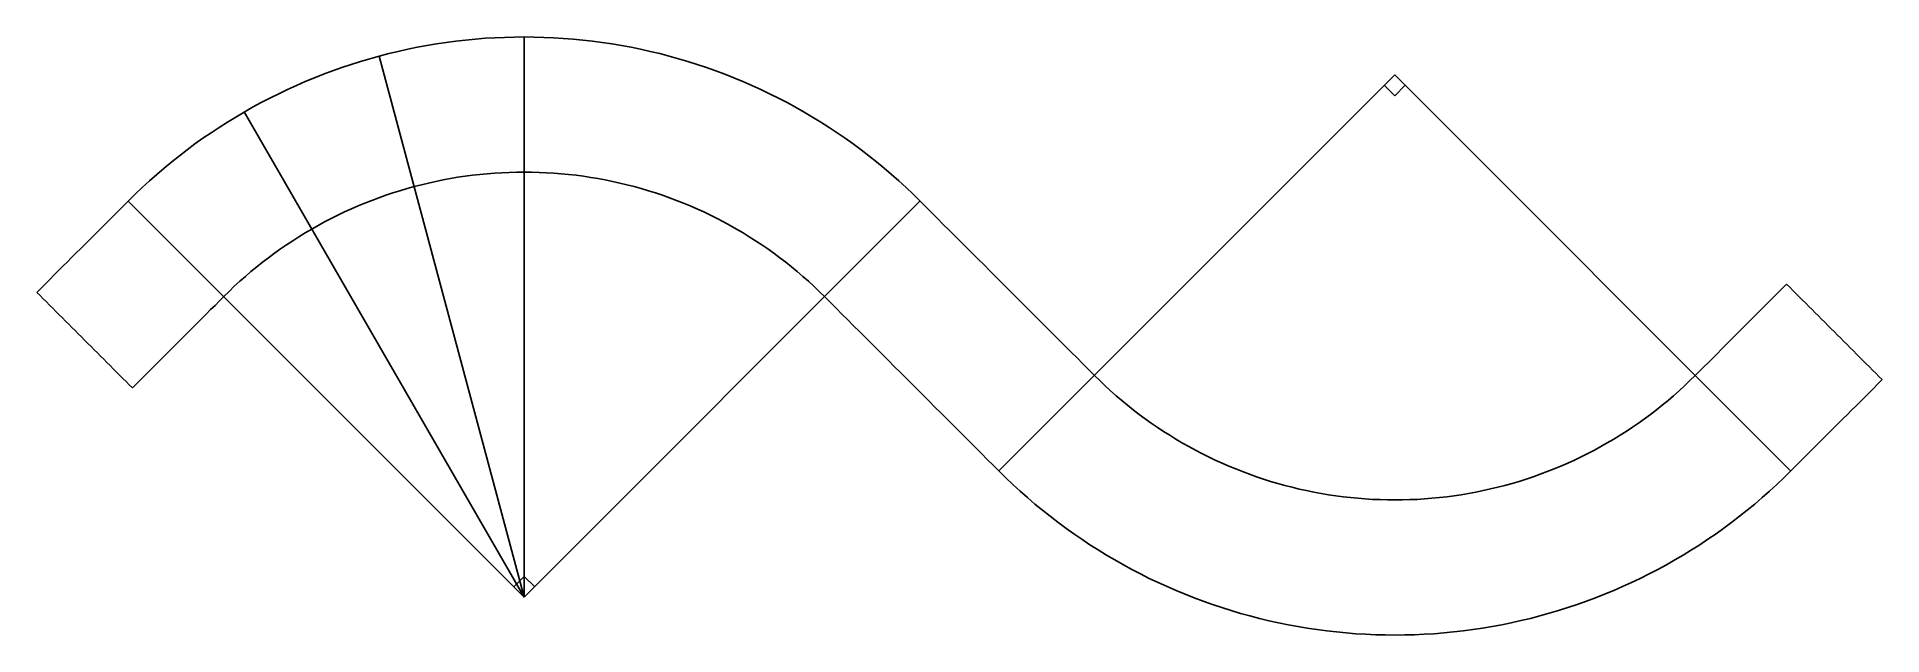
# Model space of a CAD drawing. Extents: x -27 to 597, y 288 to 490.
import ezdxf

# ---------------------------------------------------------------- set-up
doc = ezdxf.new("R2010")
doc.units = 0
doc.layers.get('0').update_dxf_attribs({"linetype": 'CONTINUOUS'})
doc.layers.add('dims', color=7, linetype='CONTINUOUS')

msp = doc.modelspace()

# ---------------------------------------------------------------- linework, layer by layer
at = {"color": 0, "linetype": 'CONTINUOUS'}
for p, q in [((95.5, 485.4), (98.725, 486.125)), ((98.725, 486.125), (101.95, 486.775)), ((101.95, 486.775), (105.2, 487.375)), ((105.2, 487.375), (108.45, 487.925)), ((108.45, 487.925), (111.725, 488.4)), ((111.725, 488.4), (115, 488.85)), ((115, 488.85), (118.275, 489.225)), ((118.275, 489.225), (121.575, 489.525)), ((121.575, 489.525), (124.85, 489.8)), ((124.85, 489.8), (128.15, 490)), ((128.15, 490), (131.45, 490.125)), ((131.45, 490.125), (134.75, 490.225)), ((134.75, 490.225), (138.05, 490.25)), ((138.05, 490.25), (141.35, 490.225)), ((141.35, 490.225), (144.65, 490.125)), ((144.65, 490.125), (147.95, 490)), ((147.95, 490), (151.25, 489.775)), ((151.25, 489.775), (154.55, 489.525)), ((154.55, 489.525), (157.825, 489.2)), ((157.825, 489.2), (161.1, 488.825)), ((161.1, 488.825), (164.375, 488.4)), ((164.375, 488.4), (167.65, 487.925)), ((167.65, 487.925), (170.9, 487.375)), ((170.9, 487.375), (174.125, 486.775)), ((174.125, 486.775), (177.375, 486.125)), ((177.375, 486.125), (180.6, 485.4)), ((73.35, 478.85), (76.45, 479.95)), ((76.45, 479.95), (79.575, 481)), ((79.575, 481), (82.725, 481.975)), ((82.725, 481.975), (85.9, 482.925)), ((85.9, 482.925), (89.1, 483.8)), ((89.1, 483.8), (92.275, 484.625)), ((92.275, 484.625), (95.5, 485.4)), ((180.6, 485.4), (183.8, 484.625)), ((183.8, 484.625), (187, 483.8)), ((187, 483.8), (190.175, 482.925)), ((190.175, 482.925), (193.35, 481.975)), ((193.35, 481.975), (196.475, 480.975)), ((196.475, 480.975), (199.625, 479.95)), ((199.625, 479.95), (202.725, 478.85)), ((58.1, 472.525), (61.1, 473.9)), ((61.1, 473.9), (64.125, 475.225)), ((64.125, 475.225), (67.175, 476.475)), ((67.175, 476.475), (70.25, 477.7)), ((70.25, 477.7), (73.35, 478.85)), ((202.725, 478.85), (205.825, 477.675)), ((205.825, 477.675), (208.875, 476.475)), ((208.875, 476.475), (211.925, 475.2)), ((211.925, 475.2), (214.975, 473.9)), ((214.975, 473.9), (217.975, 472.525)), ((46.325, 466.525), (49.225, 468.1)), ((49.225, 468.1), (52.175, 469.625)), ((52.175, 469.625), (55.125, 471.1)), ((55.125, 471.1), (58.1, 472.525)), ((217.975, 472.525), (220.95, 471.1)), ((220.95, 471.1), (223.9, 469.625)), ((223.9, 469.625), (226.825, 468.1)), ((226.825, 468.1), (229.725, 466.525)), ((35.025, 459.725), (37.8, 461.5)), ((37.8, 461.5), (40.625, 463.225)), ((40.625, 463.225), (43.475, 464.9)), ((43.475, 464.9), (46.325, 466.525)), ((229.725, 466.525), (232.6, 464.9)), ((232.6, 464.9), (235.45, 463.225)), ((235.45, 463.225), (238.25, 461.5)), ((238.25, 461.5), (241.05, 459.725)), ((26.85, 454.125), (29.55, 456.05)), ((29.55, 456.05), (32.275, 457.9)), ((32.275, 457.9), (35.025, 459.725)), ((241.05, 459.725), (243.8, 457.9)), ((243.8, 457.9), (246.5, 456.05)), ((246.5, 456.05), (249.2, 454.125)), ((19, 448.1), (21.6, 450.15)), ((21.6, 450.15), (24.2, 452.175)), ((24.2, 452.175), (26.85, 454.125)), ((249.2, 454.125), (251.85, 452.175)), ((251.85, 452.175), (254.45, 450.15)), ((254.45, 450.15), (257.05, 448.1)), ((11.475, 441.675), (13.95, 443.85)), ((13.95, 443.85), (16.45, 446)), ((16.45, 446), (19, 448.1)), ((113.125, 442.45), (115.575, 442.875)), ((115.575, 442.875), (118.075, 443.225)), ((118.075, 443.225), (120.55, 443.55)), ((120.55, 443.55), (123.05, 443.85)), ((123.05, 443.85), (125.55, 444.075)), ((125.55, 444.075), (128.025, 444.275)), ((128.025, 444.275), (130.525, 444.425)), ((130.525, 444.425), (133.025, 444.55)), ((133.025, 444.55), (135.525, 444.6)), ((135.525, 444.6), (138.05, 444.625)), ((138.05, 444.625), (140.55, 444.6)), ((140.55, 444.6), (143.05, 444.55)), ((143.05, 444.55), (145.55, 444.425)), ((145.55, 444.425), (148.05, 444.275)), ((148.05, 444.275), (150.55, 444.075)), ((150.55, 444.075), (153.05, 443.85)), ((153.05, 443.85), (155.55, 443.55)), ((155.55, 443.55), (158.025, 443.225)), ((158.025, 443.225), (160.5, 442.85)), ((160.5, 442.85), (162.95, 442.45)), ((257.05, 448.1), (259.6, 446)), ((259.6, 446), (262.1, 443.85)), ((262.1, 443.85), (264.575, 441.675)), ((4.3, 434.85), (6.65, 437.175)), ((6.65, 437.175), (9.05, 439.45)), ((9.05, 439.45), (11.475, 441.675)), ((88.95, 435.975), (91.3, 436.8)), ((91.3, 436.8), (93.675, 437.6)), ((93.675, 437.6), (96.075, 438.35)), ((96.075, 438.35), (98.475, 439.075)), ((98.475, 439.075), (100.9, 439.75)), ((100.9, 439.75), (103.325, 440.375)), ((103.325, 440.375), (105.75, 440.95)), ((105.75, 440.95), (108.2, 441.5)), ((108.2, 441.5), (110.65, 442)), ((110.65, 442), (113.125, 442.45)), ((162.95, 442.45), (165.425, 441.975)), ((165.425, 441.975), (167.875, 441.475)), ((167.875, 441.475), (170.325, 440.95)), ((170.325, 440.95), (172.75, 440.35)), ((172.75, 440.35), (175.175, 439.725)), ((175.175, 439.725), (177.6, 439.075)), ((177.6, 439.075), (180, 438.35)), ((180, 438.35), (182.375, 437.6)), ((182.375, 437.6), (184.75, 436.8)), ((184.75, 436.8), (187.125, 435.975)), ((264.575, 441.675), (267, 439.45)), ((267, 439.45), (269.4, 437.175)), ((269.4, 437.175), (271.75, 434.85)), ((-1.5752, 428.975), (-0.1001, 430.45)), ((-0.1001, 430.45), (1.35, 431.925)), ((1.35, 431.925), (2.825, 433.4)), ((2.825, 433.4), (4.3, 434.85)), ((72.875, 428.975), (75.125, 430.1)), ((75.125, 430.1), (77.375, 431.175)), ((77.375, 431.175), (79.675, 432.225)), ((79.675, 432.225), (81.975, 433.225)), ((81.975, 433.225), (84.275, 434.175)), ((84.275, 434.175), (86.6, 435.1)), ((86.6, 435.1), (88.95, 435.975)), ((187.125, 435.975), (189.45, 435.1)), ((189.45, 435.1), (191.8, 434.175)), ((191.8, 434.175), (194.1, 433.225)), ((194.1, 433.225), (196.4, 432.225)), ((196.4, 432.225), (198.675, 431.175)), ((198.675, 431.175), (200.95, 430.1)), ((200.95, 430.1), (203.175, 428.975)), ((271.75, 434.85), (273.725, 432.9)), ((273.725, 432.9), (275.675, 430.925)), ((275.675, 430.925), (277.65, 428.975)), ((-7.4502, 423.1), (-5.9751, 424.575)), ((-5.9751, 424.575), (-4.5, 426.05)), ((-4.5, 426.05), (-3.05, 427.525)), ((-3.05, 427.525), (-1.5752, 428.975)), ((61.975, 422.825), (64.125, 424.125)), ((64.125, 424.125), (66.275, 425.4)), ((66.275, 425.4), (68.45, 426.625)), ((68.45, 426.625), (70.65, 427.825)), ((70.65, 427.825), (72.875, 428.975)), ((203.175, 428.975), (205.4, 427.825)), ((205.4, 427.825), (207.6, 426.625)), ((207.6, 426.625), (209.775, 425.4)), ((209.775, 425.4), (211.95, 424.125)), ((211.95, 424.125), (214.075, 422.825)), ((277.65, 428.975), (279.6, 427)), ((279.6, 427), (281.575, 425.05)), ((281.575, 425.05), (283.525, 423.075)), ((-13.3252, 417.25), (-11.8501, 418.7)), ((-11.8501, 418.7), (-10.375, 420.175)), ((-10.375, 420.175), (-8.925, 421.65)), ((-8.925, 421.65), (-7.4502, 423.1)), ((53.675, 417.225), (55.725, 418.675)), ((55.725, 418.675), (57.775, 420.1)), ((57.775, 420.1), (59.875, 421.475)), ((59.875, 421.475), (61.975, 422.825)), ((214.075, 422.825), (216.175, 421.475)), ((216.175, 421.475), (218.275, 420.1)), ((218.275, 420.1), (220.35, 418.675)), ((220.35, 418.675), (222.375, 417.225)), ((283.525, 423.075), (285.5, 421.125)), ((285.5, 421.125), (287.45, 419.15)), ((287.45, 419.15), (289.425, 417.2)), ((-20.6501, 409.9), (-19.2002, 411.375)), ((-19.2002, 411.375), (-17.7251, 412.825)), ((-17.7251, 412.825), (-16.25, 414.3)), ((-16.25, 414.3), (-14.8, 415.775)), ((-14.8, 415.775), (-13.3252, 417.25)), ((45.775, 411.05), (47.725, 412.65)), ((47.725, 412.65), (49.675, 414.2)), ((49.675, 414.2), (51.675, 415.725)), ((51.675, 415.725), (53.675, 417.225)), ((222.375, 417.225), (224.4, 415.725)), ((224.4, 415.725), (226.375, 414.2)), ((226.375, 414.2), (228.35, 412.65)), ((228.35, 412.65), (230.275, 411.05)), ((289.425, 417.2), (291.375, 415.225)), ((291.375, 415.225), (293.35, 413.275)), ((293.35, 413.275), (295.3, 411.3)), ((-26.5251, 404.025), (-25.0752, 405.5)), ((-25.0752, 405.5), (-23.6001, 406.95)), ((-23.6001, 406.95), (-22.125, 408.425)), ((-22.125, 408.425), (-20.6501, 409.9)), ((38.35, 404.35), (40.15, 406.075)), ((40.15, 406.075), (42, 407.775)), ((42, 407.775), (43.875, 409.425)), ((43.875, 409.425), (45.775, 411.05)), ((230.275, 411.05), (232.175, 409.425)), ((232.175, 409.425), (234.05, 407.775)), ((234.05, 407.775), (235.9, 406.075)), ((235.9, 406.075), (237.7, 404.35)), ((295.3, 411.3), (297.275, 409.35)), ((297.275, 409.35), (299.225, 407.375)), ((299.225, 407.375), (301.2, 405.425)), ((301.2, 405.425), (303.15, 403.45)), ((561.475, 403.875), (562.925, 405.35)), ((562.925, 405.35), (564.4, 406.825)), ((565.479, 405.74), (564.404, 406.816)), ((566.561, 404.665), (565.479, 405.74)), ((-25.4529, 402.941), (-26.5283, 404.017)), ((-24.3774, 401.866), (-25.4529, 402.941)), ((-23.302, 400.784), (-24.3774, 401.866)), ((-22.2266, 399.709), (-23.302, 400.784)), ((-21.1628, 398.645), (-22.2266, 399.709)), ((32.15, 398.2), (33.625, 399.65)), ((33.625, 399.65), (35.1, 401.125)), ((35.1, 401.125), (36.55, 402.6)), ((36.55, 402.6), (38.35, 404.35)), ((237.7, 404.35), (239.5, 402.6)), ((239.5, 402.6), (241.45, 400.625)), ((241.45, 400.625), (243.425, 398.675)), ((303.15, 403.45), (305.125, 401.5)), ((305.125, 401.5), (307.075, 399.525)), ((307.075, 399.525), (309.05, 397.575)), ((555.575, 398.025), (557.05, 399.475)), ((557.05, 399.475), (558.525, 400.95)), ((558.525, 400.95), (560, 402.425)), ((560, 402.425), (561.475, 403.875)), ((567.625, 403.589), (566.561, 404.665)), ((568.7, 402.514), (567.625, 403.589)), ((569.775, 401.438), (568.7, 402.514)), ((570.851, 400.363), (569.775, 401.438)), ((571.926, 399.288), (570.851, 400.363)), ((573.002, 398.212), (571.926, 399.288)), ((-20.0813, 397.57), (-21.1628, 398.645)), ((-19.0059, 396.494), (-20.0813, 397.57)), ((-17.9304, 395.419), (-19.0059, 396.494)), ((-16.855, 394.343), (-17.9304, 395.419)), ((-15.7795, 393.268), (-16.855, 394.343)), ((-14.7041, 392.192), (-15.7795, 393.268)), ((26.275, 392.325), (27.75, 393.8)), ((27.75, 393.8), (29.225, 395.25)), ((29.225, 395.25), (30.675, 396.725)), ((30.675, 396.725), (32.15, 398.2)), ((243.425, 398.675), (245.375, 396.7)), ((245.375, 396.7), (247.35, 394.75)), ((247.35, 394.75), (249.3, 392.775)), ((249.3, 392.775), (251.275, 390.825)), ((309.05, 397.575), (311, 395.625)), ((311, 395.625), (312.95, 393.65)), ((312.95, 393.65), (314.925, 391.675)), ((549.725, 392.125), (551.175, 393.6)), ((551.175, 393.6), (552.65, 395.075)), ((552.65, 395.075), (554.125, 396.55)), ((554.125, 396.55), (555.575, 398.025)), ((574.077, 397.148), (573.002, 398.212)), ((575.153, 396.073), (574.077, 397.148)), ((576.228, 394.991), (575.153, 396.073)), ((577.303, 393.916), (576.228, 394.991)), ((578.379, 392.841), (577.303, 393.916)), ((579.454, 391.765), (578.379, 392.841)), ((-13.6287, 391.117), (-14.7041, 392.192)), ((-12.5532, 390.042), (-13.6287, 391.117)), ((-11.4778, 388.966), (-12.5532, 390.042)), ((-10.4023, 387.891), (-11.4778, 388.966)), ((-9.3269, 386.815), (-10.4023, 387.891)), ((-8.2515, 385.74), (-9.3269, 386.815)), ((18.95, 384.975), (20.4, 386.45)), ((20.4, 386.45), (21.875, 387.9)), ((21.875, 387.9), (23.35, 389.375)), ((23.35, 389.375), (24.8, 390.85)), ((24.8, 390.85), (26.275, 392.325)), ((251.275, 390.825), (253.225, 388.85)), ((253.225, 388.85), (255.2, 386.9)), ((255.2, 386.9), (257.15, 384.925)), ((314.925, 391.675), (316.9, 389.725)), ((316.9, 389.725), (318.85, 387.775)), ((318.85, 387.775), (320.825, 385.8)), ((543.85, 386.275), (545.3, 387.725)), ((545.3, 387.725), (546.775, 389.2)), ((546.775, 389.2), (548.25, 390.675)), ((548.25, 390.675), (549.725, 392.125)), ((580.53, 390.69), (579.454, 391.765)), ((581.605, 389.614), (580.53, 390.69)), ((582.681, 388.539), (581.605, 389.614)), ((583.756, 387.463), (582.681, 388.539)), ((584.832, 386.388), (583.756, 387.463)), ((585.907, 385.312), (584.832, 386.388)), ((-7.176, 384.664), (-8.2515, 385.74)), ((-6.1006, 383.589), (-7.176, 384.664)), ((-5.0251, 382.513), (-6.1006, 383.589)), ((-3.9497, 381.438), (-5.0251, 382.513)), ((-2.8743, 380.363), (-3.9497, 381.438)), ((-1.7988, 379.287), (-2.8743, 380.363)), ((13.075, 379.1), (14.525, 380.575)), ((14.525, 380.575), (16, 382.05)), ((16, 382.05), (17.475, 383.5)), ((17.475, 383.5), (18.95, 384.975)), ((257.15, 384.925), (259.125, 382.975)), ((259.125, 382.975), (261.075, 381)), ((261.075, 381), (263.05, 379.05)), ((320.825, 385.8), (322.775, 383.825)), ((322.775, 383.825), (324.75, 381.875)), ((324.75, 381.875), (326.7, 379.9)), ((536.5, 378.925), (537.975, 380.4)), ((537.975, 380.4), (539.45, 381.85)), ((539.45, 381.85), (540.9, 383.325)), ((540.9, 383.325), (542.375, 384.8)), ((542.375, 384.8), (543.85, 386.275)), ((586.982, 384.237), (585.907, 385.312)), ((588.058, 383.162), (586.982, 384.237)), ((589.139, 382.086), (588.058, 383.162)), ((590.203, 381.011), (589.139, 382.086)), ((591.279, 379.935), (590.203, 381.011)), ((-0.7234, 378.212), (-1.7988, 379.287)), ((0.352, 377.13), (-0.7234, 378.212)), ((1.416, 376.066), (0.352, 377.13)), ((2.491, 374.991), (1.416, 376.066)), ((3.573, 373.916), (2.491, 374.991)), ((4.648, 372.84), (3.573, 373.916)), ((7.2, 373.225), (8.65, 374.7)), ((8.65, 374.7), (10.125, 376.175)), ((10.125, 376.175), (11.6, 377.625)), ((11.6, 377.625), (13.075, 379.1)), ((263.05, 379.05), (265, 377.1)), ((265, 377.1), (266.975, 375.125)), ((266.975, 375.125), (268.925, 373.15)), ((326.7, 379.9), (328.675, 377.95)), ((328.675, 377.95), (330.625, 376)), ((330.625, 376), (332.425, 374.225)), ((332.425, 374.225), (334.225, 372.5)), ((529.95, 372.5), (531.775, 374.225)), ((531.775, 374.225), (533.55, 376)), ((533.55, 376), (535.025, 377.45)), ((535.025, 377.45), (536.5, 378.925)), ((592.354, 378.86), (591.279, 379.935)), ((593.429, 377.784), (592.354, 378.86)), ((594.505, 376.709), (593.429, 377.784)), ((595.58, 375.634), (594.505, 376.709)), ((595.2, 373.1), (596.65, 374.575)), ((596.656, 374.57), (595.58, 375.634)), ((5.724, 371.765), (4.648, 372.84)), ((5.725, 371.775), (7.2, 373.225)), ((268.925, 373.15), (270.9, 371.2)), ((270.9, 371.2), (272.85, 369.25)), ((272.85, 369.25), (274.825, 367.275)), ((334.225, 372.5), (336.075, 370.825)), ((336.075, 370.825), (337.95, 369.15)), ((337.95, 369.15), (339.85, 367.525)), ((524.35, 367.525), (526.25, 369.15)), ((526.25, 369.15), (528.125, 370.825)), ((528.125, 370.825), (529.95, 372.5)), ((589.325, 367.225), (590.775, 368.675)), ((590.775, 368.675), (592.25, 370.15)), ((592.25, 370.15), (593.725, 371.625)), ((593.725, 371.625), (595.2, 373.1)), ((274.825, 367.275), (276.775, 365.3)), ((276.775, 365.3), (278.75, 363.35)), ((278.75, 363.35), (280.7, 361.4)), ((339.85, 367.525), (341.775, 365.95)), ((341.775, 365.95), (343.75, 364.375)), ((343.75, 364.375), (345.725, 362.85)), ((345.725, 362.85), (347.75, 361.375)), ((516.45, 361.375), (518.45, 362.85)), ((518.45, 362.85), (520.45, 364.375)), ((520.45, 364.375), (522.4, 365.95)), ((522.4, 365.95), (524.35, 367.525)), ((583.45, 361.35), (584.925, 362.825)), ((584.925, 362.825), (586.375, 364.275)), ((586.375, 364.275), (587.85, 365.75)), ((587.85, 365.75), (589.325, 367.225)), ((280.7, 361.4), (282.675, 359.425)), ((282.675, 359.425), (284.625, 357.475)), ((284.625, 357.475), (286.6, 355.5)), ((286.6, 355.5), (288.55, 353.55)), ((347.75, 361.375), (349.775, 359.9)), ((349.775, 359.9), (351.85, 358.5)), ((351.85, 358.5), (353.925, 357.1)), ((353.925, 357.1), (356.05, 355.775)), ((356.05, 355.775), (358.175, 354.45)), ((506, 354.45), (508.15, 355.775)), ((508.15, 355.775), (510.25, 357.1)), ((510.25, 357.1), (512.35, 358.5)), ((512.35, 358.5), (514.4, 359.925)), ((514.4, 359.925), (516.45, 361.375)), ((576.1, 354), (577.575, 355.475)), ((577.575, 355.475), (579.025, 356.95)), ((579.025, 356.95), (580.5, 358.4)), ((580.5, 358.4), (581.975, 359.875)), ((581.975, 359.875), (583.45, 361.35)), ((288.55, 353.55), (290.525, 351.575)), ((290.525, 351.575), (292.475, 349.625)), ((292.475, 349.625), (294.45, 347.65)), ((358.175, 354.45), (360.35, 353.175)), ((360.35, 353.175), (362.525, 351.95)), ((362.525, 351.95), (364.725, 350.75)), ((364.725, 350.75), (366.95, 349.6)), ((366.95, 349.6), (369.175, 348.475)), ((495, 348.475), (497.25, 349.6)), ((497.25, 349.6), (499.475, 350.75)), ((499.475, 350.75), (501.675, 351.95)), ((501.675, 351.95), (503.85, 353.2)), ((503.85, 353.2), (506, 354.45)), ((570.225, 348.125), (571.7, 349.6)), ((571.7, 349.6), (573.175, 351.075)), ((573.175, 351.075), (574.625, 352.55)), ((574.625, 352.55), (576.1, 354)), ((294.45, 347.65), (296.4, 345.7)), ((296.4, 345.7), (298.375, 343.725)), ((298.375, 343.725), (300.725, 341.425)), ((369.175, 348.475), (371.45, 347.4)), ((371.45, 347.4), (373.725, 346.375)), ((373.725, 346.375), (376.025, 345.375)), ((376.025, 345.375), (378.35, 344.4)), ((378.35, 344.4), (380.675, 343.5)), ((380.675, 343.5), (383.025, 342.6)), ((481.175, 342.625), (483.525, 343.5)), ((483.525, 343.5), (485.85, 344.4)), ((485.85, 344.4), (488.175, 345.375)), ((488.175, 345.375), (490.475, 346.375)), ((490.475, 346.375), (492.75, 347.4)), ((492.75, 347.4), (495, 348.475)), ((563.475, 341.425), (565.825, 343.725)), ((565.825, 343.725), (567.3, 345.2)), ((567.3, 345.2), (568.75, 346.675)), ((568.75, 346.675), (570.225, 348.125)), ((300.725, 341.425), (303.125, 339.15)), ((303.125, 339.15), (305.55, 336.9)), ((305.55, 336.9), (308.025, 334.725)), ((383.025, 342.6), (385.375, 341.775)), ((385.375, 341.775), (387.75, 340.975)), ((387.75, 340.975), (390.15, 340.225)), ((390.15, 340.225), (392.55, 339.525)), ((392.55, 339.525), (394.975, 338.85)), ((394.975, 338.85), (397.4, 338.225)), ((397.4, 338.225), (399.825, 337.625)), ((399.825, 337.625), (402.275, 337.1)), ((402.275, 337.1), (404.725, 336.6)), ((404.725, 336.6), (407.175, 336.15)), ((457.025, 336.15), (459.5, 336.6)), ((459.5, 336.6), (461.95, 337.1)), ((461.95, 337.1), (464.4, 337.65)), ((464.4, 337.65), (466.825, 338.225)), ((466.825, 338.225), (469.25, 338.85)), ((469.25, 338.85), (471.675, 339.525)), ((471.675, 339.525), (474.075, 340.225)), ((474.075, 340.225), (476.45, 341)), ((476.45, 341), (478.825, 341.775)), ((478.825, 341.775), (481.175, 342.625)), ((556.175, 334.725), (558.65, 336.9)), ((558.65, 336.9), (561.075, 339.15)), ((561.075, 339.15), (563.475, 341.425)), ((308.025, 334.725), (310.525, 332.575)), ((310.525, 332.575), (313.075, 330.475)), ((313.075, 330.475), (315.65, 328.425)), ((407.175, 336.15), (409.65, 335.725)), ((409.65, 335.725), (412.125, 335.35)), ((412.125, 335.35), (414.625, 335.025)), ((414.625, 335.025), (417.125, 334.75)), ((417.125, 334.75), (419.6, 334.5)), ((419.6, 334.5), (422.1, 334.3)), ((422.1, 334.3), (424.6, 334.15)), ((424.6, 334.15), (427.1, 334.05)), ((427.1, 334.05), (429.6, 333.975)), ((429.6, 333.975), (432.125, 333.95)), ((432.125, 333.95), (434.625, 333.975)), ((434.625, 333.975), (437.125, 334.05)), ((437.125, 334.05), (439.625, 334.15)), ((439.625, 334.15), (442.125, 334.3)), ((442.125, 334.3), (444.625, 334.5)), ((444.625, 334.5), (447.125, 334.75)), ((447.125, 334.75), (449.6, 335.025)), ((449.6, 335.025), (452.075, 335.35)), ((452.075, 335.35), (454.55, 335.725)), ((454.55, 335.725), (457.025, 336.15)), ((548.525, 328.425), (551.125, 330.475)), ((551.125, 330.475), (553.65, 332.575)), ((553.65, 332.575), (556.175, 334.725)), ((315.65, 328.425), (318.275, 326.425)), ((318.275, 326.425), (320.925, 324.45)), ((320.925, 324.45), (323.625, 322.55)), ((540.575, 322.55), (543.25, 324.45)), ((543.25, 324.45), (545.925, 326.425)), ((545.925, 326.425), (548.525, 328.425)), ((323.625, 322.55), (326.325, 320.675)), ((326.325, 320.675), (329.075, 318.85)), ((329.075, 318.85), (331.875, 317.075)), ((532.325, 317.075), (535.1, 318.85)), ((535.1, 318.85), (537.85, 320.675)), ((537.85, 320.675), (540.575, 322.55)), ((331.875, 317.075), (334.7, 315.35)), ((334.7, 315.35), (337.525, 313.675)), ((337.525, 313.675), (340.4, 312.05)), ((340.4, 312.05), (343.3, 310.475)), ((520.9, 310.475), (523.8, 312.05)), ((523.8, 312.05), (526.65, 313.675)), ((526.65, 313.675), (529.5, 315.35)), ((529.5, 315.35), (532.325, 317.075)), ((343.3, 310.475), (346.225, 308.95)), ((346.225, 308.95), (349.175, 307.475)), ((349.175, 307.475), (352.175, 306.05)), ((352.175, 306.05), (355.175, 304.675)), ((509.025, 304.7), (512.025, 306.05)), ((512.025, 306.05), (515, 307.475)), ((515, 307.475), (517.95, 308.95)), ((517.95, 308.95), (520.9, 310.475)), ((355.175, 304.675), (358.2, 303.375)), ((358.2, 303.375), (361.25, 302.1)), ((361.25, 302.1), (364.325, 300.9)), ((364.325, 300.9), (367.4, 299.75)), ((367.4, 299.75), (370.525, 298.65)), ((493.675, 298.65), (496.8, 299.75)), ((496.8, 299.75), (499.875, 300.9)), ((499.875, 300.9), (502.95, 302.1)), ((502.95, 302.1), (506, 303.375)), ((506, 303.375), (509.025, 304.7)), ((370.525, 298.65), (373.65, 297.6)), ((373.65, 297.6), (376.8, 296.6)), ((376.8, 296.6), (379.975, 295.65)), ((379.975, 295.65), (383.15, 294.775)), ((383.15, 294.775), (386.35, 293.95)), ((386.35, 293.95), (389.575, 293.175)), ((389.575, 293.175), (392.775, 292.475)), ((471.425, 292.475), (474.65, 293.2)), ((474.65, 293.2), (477.875, 293.95)), ((477.875, 293.95), (481.075, 294.775)), ((481.075, 294.775), (484.25, 295.675)), ((484.25, 295.675), (487.4, 296.6)), ((487.4, 296.6), (490.55, 297.6)), ((490.55, 297.6), (493.675, 298.65)), ((392.775, 292.475), (396.025, 291.8)), ((396.025, 291.8), (399.275, 291.2)), ((399.275, 291.2), (402.525, 290.675)), ((402.525, 290.675), (405.8, 290.175)), ((405.8, 290.175), (409.075, 289.75)), ((409.075, 289.75), (412.35, 289.375)), ((412.35, 289.375), (415.625, 289.05)), ((415.625, 289.05), (418.925, 288.8)), ((418.925, 288.8), (422.225, 288.6)), ((422.225, 288.6), (425.525, 288.45)), ((425.525, 288.45), (428.825, 288.375)), ((428.825, 288.375), (432.125, 288.325)), ((432.125, 288.325), (435.425, 288.375)), ((435.425, 288.375), (438.725, 288.45)), ((438.725, 288.45), (442.025, 288.6)), ((442.025, 288.6), (445.325, 288.8)), ((445.325, 288.8), (448.6, 289.05)), ((448.6, 289.05), (451.9, 289.375)), ((451.9, 289.375), (455.175, 289.75)), ((455.175, 289.75), (458.45, 290.175)), ((458.45, 290.175), (461.7, 290.675)), ((461.7, 290.675), (464.95, 291.2)), ((464.95, 291.2), (468.2, 291.8)), ((468.2, 291.8), (471.425, 292.475))]:
    msp.add_line(p, q, dxfattribs=at)
at = {"layer": 'dims', "color": 0, "linetype": 'CONTINUOUS'}
for p, q in [((138.0643, 490.2747), (138.0643, 301.0857)), ((89.0986, 483.8282), (138.0643, 301.0857)), ((432.0482, 477.5018), (298.375, 343.725)), ((432.0496, 470.4294), (428.5127, 473.9663)), ((565.8376, 343.7124), (432.0482, 477.5018)), ((435.5851, 473.9676), (432.0496, 470.4294)), ((43.4698, 464.9282), (138.0643, 301.0857)), ((4.2875, 434.8625), (138.0643, 301.0857)), ((138.0643, 301.0857), (271.7626, 434.8876)), ((134.5274, 304.6198), (138.0629, 308.1581)), ((138.0629, 308.1581), (141.5999, 304.6212))]:
    msp.add_line(p, q, dxfattribs=at)

doc.saveas('drawing.dxf')
